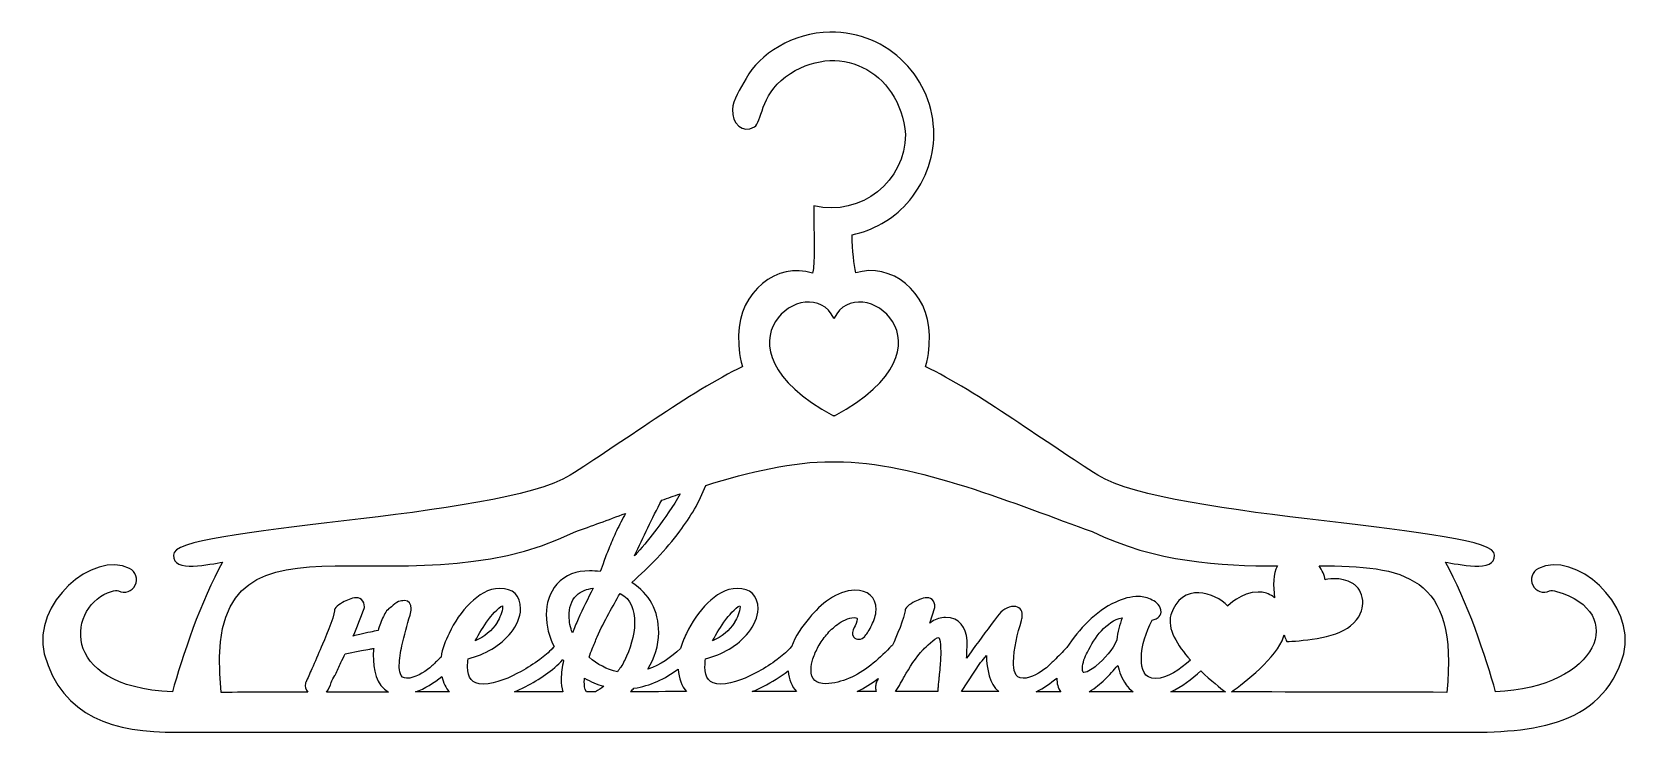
# Model space of a CAD drawing. Header units: millimetres. Extents: x -1234 to 1259, y 230 to 2117.
# Drawn here: x -719.1 to -263.1, y 576.6 to 775.9 of the extents above; entities that cross this region are included whole.
import ezdxf

# ---------------------------------------------------------------- set-up
doc = ezdxf.new("R2010")
doc.units = ezdxf.units.MM
doc.header["$MEASUREMENT"] = 0
doc.layers.add('layer 1', color=7, linetype='Continuous')

msp = doc.modelspace()

# ---------------------------------------------------------------- linework, layer by layer
at = {"layer": 'layer 1', "color": 242}
for points, knots in [([(-465.0988, 680.8335), (-465.0627, 680.8169), (-465.0291, 680.8023), (-464.9937, 680.7864), (-464.9937, 680.7864), (-450.8053, 673.9441), (-429.3977, 658.2599), (-416.0409, 649.8971), (-416.0409, 649.8971), (-396.0374, 637.3752), (-302.0984, 635.3397), (-303.3156, 627.2252), (-303.3156, 627.2252), (-302.8795, 621.9928), (-314.1084, 624.7815), (-317.2169, 625.1554), (-317.2169, 625.1554), (-311.3063, 614.6732), (-305.5142, 597.712), (-303.0334, 588.33), (-303.0334, 588.33), (-273.6068, 589.5112), (-265.1446, 610.98), (-285.6621, 616.8821), (-285.6621, 616.8821), (-286.5451, 617.1357), (-287.2544, 617.1937), (-287.6577, 616.9939), (-287.6577, 616.9939), (-289.4243, 616.1236), (-291.5624, 616.8467), (-292.4362, 618.6155), (-292.4362, 618.6155), (-293.3068, 620.3814), (-292.5816, 622.5213), (-290.815, 623.3926), (-290.815, 623.3926), (-280.3625, 628.5656), (-263.0971, 613.4365), (-266.531, 599.1221), (-266.531, 599.1221), (-272.7514, 577.5037), (-294.3663, 576.6316), (-315.0409, 576.834), (-315.0409, 576.834), (-315.0409, 576.834), (-677.9495, 576.8248), (-677.9495, 576.8248), (-677.9495, 576.8248), (-695.7297, 576.8241), (-710.3688, 580.7947), (-715.6416, 599.1221), (-715.6416, 599.1221), (-719.0755, 613.4365), (-701.81, 628.5656), (-691.3576, 623.3926), (-691.3576, 623.3926), (-689.5906, 622.5213), (-688.864, 620.3814), (-689.7377, 618.6155), (-689.7377, 618.6155), (-690.6083, 616.8467), (-692.7482, 616.1236), (-694.5149, 616.9939), (-694.5149, 616.9939), (-694.9182, 617.1937), (-695.6274, 617.1357), (-696.5118, 616.8821), (-696.5118, 616.8821), (-708.5339, 613.4241), (-712.6138, 589.6736), (-679.141, 588.33), (-679.141, 588.33), (-676.6572, 597.712), (-670.8652, 614.6732), (-664.9557, 625.1554), (-664.9557, 625.1554), (-668.0641, 624.7815), (-679.292, 621.9928), (-678.8587, 627.2252), (-678.8587, 627.2252), (-680.0759, 635.3397), (-586.1348, 637.3752), (-566.1317, 649.8971), (-566.1317, 649.8971), (-552.7738, 658.2599), (-531.3673, 673.9441), (-517.1788, 680.7864), (-517.1788, 680.7864), (-517.1452, 680.8023), (-517.1081, 680.8169), (-517.0738, 680.8335), (-517.0738, 680.8335), (-518.2005, 684.2766), (-518.198, 687.4632), (-518.1962, 689.6965), (-518.1962, 689.6965), (-518.1761, 702.1745), (-507.1665, 710.6191), (-497.2241, 707.4179), (-497.2241, 707.4179), (-496.5417, 709.157), (-496.7823, 713.8559), (-496.8141, 726.5417), (-496.8141, 726.5417), (-483.2822, 723.286), (-470.674, 733.7402), (-470.7791, 746.7971), (-470.7791, 746.7971), (-472.2889, 765.2511), (-490.4246, 773.8276), (-504.8518, 763.1912), (-504.8518, 763.1912), (-512.032, 757.8983), (-511.599, 750.1998), (-513.7283, 748.9546), (-513.7283, 748.9546), (-517.1258, 746.9669), (-520.1285, 749.9511), (-519.9512, 753.9596), (-519.9512, 753.9596), (-519.8309, 756.6782), (-517.8113, 759.5878), (-516.0815, 762.778), (-516.0815, 762.778), (-512.4134, 769.5471), (-502.7212, 775.8918), (-492.2443, 775.9179), (-492.2443, 775.9179), (-483.7488, 775.9388), (-476.7116, 772.9581), (-471.0086, 767.2046), (-471.0086, 767.2046), (-465.8247, 761.9753), (-462.7169, 754.5769), (-462.6993, 746.8575), (-462.6993, 746.8575), (-462.6395, 740.012), (-465.4801, 732.5951), (-470.4515, 727.0953), (-470.4515, 727.0953), (-474.5069, 722.6079), (-480.0613, 719.4761), (-485.9534, 718.2998), (-485.9534, 718.2998), (-485.9425, 713.5772), (-485.3376, 709.9618), (-484.9081, 707.4307), (-484.9081, 707.4307), (-474.9757, 710.5964), (-463.9965, 702.1569), (-463.9763, 689.6965), (-463.9763, 689.6965), (-463.9745, 687.4632), (-463.9721, 684.2766), (-465.0988, 680.8335)], [0, 0, 0, 0, 0.025, 0.025, 0.025, 0.025, 0.05, 0.05, 0.05, 0.05, 0.075, 0.075, 0.075, 0.075, 0.1, 0.1, 0.1, 0.1, 0.125, 0.125, 0.125, 0.125, 0.15, 0.15, 0.15, 0.15, 0.175, 0.175, 0.175, 0.175, 0.2, 0.2, 0.2, 0.2, 0.225, 0.225, 0.225, 0.225, 0.25, 0.25, 0.25, 0.25, 0.275, 0.275, 0.275, 0.275, 0.3, 0.3, 0.3, 0.3, 0.325, 0.325, 0.325, 0.325, 0.35, 0.35, 0.35, 0.35, 0.375, 0.375, 0.375, 0.375, 0.4, 0.4, 0.4, 0.4, 0.425, 0.425, 0.425, 0.425, 0.45, 0.45, 0.45, 0.45, 0.475, 0.475, 0.475, 0.475, 0.5, 0.5, 0.5, 0.5, 0.525, 0.525, 0.525, 0.525, 0.55, 0.55, 0.55, 0.55, 0.575, 0.575, 0.575, 0.575, 0.6, 0.6, 0.6, 0.6, 0.625, 0.625, 0.625, 0.625, 0.65, 0.65, 0.65, 0.65, 0.675, 0.675, 0.675, 0.675, 0.7, 0.7, 0.7, 0.7, 0.725, 0.725, 0.725, 0.725, 0.75, 0.75, 0.75, 0.75, 0.775, 0.775, 0.775, 0.775, 0.8, 0.8, 0.8, 0.8, 0.825, 0.825, 0.825, 0.825, 0.85, 0.85, 0.85, 0.85, 0.875, 0.875, 0.875, 0.875, 0.9, 0.9, 0.9, 0.9, 0.925, 0.925, 0.925, 0.925, 0.95, 0.95, 0.95, 0.95, 1, 1, 1, 1]), ([(-491.0228, 666.9432), (-491.0228, 666.9432), (-491.0857, 666.9096), (-491.0857, 666.9096), (-491.0857, 666.9096), (-491.0857, 666.9096), (-491.1498, 666.9432), (-491.1498, 666.9432), (-491.1498, 666.9432), (-491.1498, 666.9432), (-491.1498, 666.8735), (-491.1498, 666.8735), (-491.1498, 666.8735), (-491.1498, 666.8735), (-491.2011, 666.8449), (-491.2011, 666.8449), (-491.2011, 666.8449), (-528.6653, 686.8229), (-497.9097, 708.9621), (-491.1498, 694.5575), (-491.1498, 694.5575), (-491.1498, 694.5214), (-491.0656, 694.4602), (-491.0228, 694.5575), (-491.0228, 694.5575), (-484.2628, 708.9621), (-453.5072, 686.8229), (-490.9708, 666.8449), (-490.9708, 666.8449), (-490.9708, 666.8449), (-491.0228, 666.8735), (-491.0228, 666.8735), (-491.0228, 666.8735), (-491.0228, 666.8735), (-491.0228, 666.9432), (-491.0228, 666.9432)], [0, 0, 0, 0, 0.1, 0.1, 0.1, 0.1, 0.2, 0.2, 0.2, 0.2, 0.3, 0.3, 0.3, 0.3, 0.4, 0.4, 0.4, 0.4, 0.5, 0.5, 0.5, 0.5, 0.6, 0.6, 0.6, 0.6, 0.7, 0.7, 0.7, 0.7, 0.8, 0.8, 0.8, 0.8, 1, 1, 1, 1]), ([(-527.5506, 646.9935), (-529.2646, 642.3441), (-531.9949, 637.9391), (-534.9247, 633.9919), (-534.9247, 633.9919), (-538.8524, 628.6972), (-543.6504, 623.8352), (-548.568, 619.4044), (-548.568, 619.4044), (-543.5807, 616.1647), (-540.9184, 611.4388), (-540.9184, 605.2088), (-540.9184, 605.2088), (-540.9184, 601.4526), (-542.1265, 597.9526), (-543.9791, 594.7751), (-543.9791, 594.7751), (-540.4797, 595.9404), (-537.425, 598.023), (-534.7464, 600.668), (-534.7464, 600.668), (-534.3045, 602.1432), (-533.7014, 603.5791), (-533.0367, 604.9343), (-533.0367, 604.9343), (-531.5371, 608.174), (-529.5501, 611.1463), (-526.9549, 613.6123), (-526.9549, 613.6123), (-524.71, 615.7472), (-521.8222, 617.7459), (-518.6002, 617.7459), (-518.6002, 617.7459), (-514.8508, 617.7459), (-512.6854, 615.7009), (-512.6854, 611.9235), (-512.6854, 611.9235), (-512.6854, 609.4475), (-513.8776, 607.1598), (-515.3481, 605.2375), (-515.3481, 605.2375), (-515.3481, 605.2375), (-515.3683, 605.2113), (-515.3683, 605.2113), (-515.3683, 605.2113), (-518.5061, 601.3224), (-522.8524, 599.0145), (-527.5874, 597.7071), (-527.5874, 597.7071), (-527.7119, 596.967), (-527.7671, 596.2135), (-527.7671, 595.4621), (-527.7671, 595.4621), (-527.7671, 592.2578), (-526.6195, 590.523), (-523.2882, 590.523), (-523.2882, 590.523), (-519.7128, 590.523), (-515.5883, 592.4276), (-512.5241, 594.1281), (-512.5241, 594.1281), (-510.7044, 595.1395), (-508.9183, 596.2453), (-507.2422, 597.4845), (-507.2422, 597.4845), (-505.9315, 598.4549), (-504.6672, 599.5353), (-503.5772, 600.7525), (-503.5772, 600.7525), (-503.5772, 600.7525), (-503.5521, 600.7823), (-503.5521, 600.7823), (-503.5521, 600.7823), (-503.4287, 600.9107), (-503.3034, 601.0377), (-503.174, 601.1601), (-503.174, 601.1601), (-502.0501, 604.1603), (-500.1377, 606.9415), (-498.0845, 609.3693), (-498.0845, 609.3693), (-494.8943, 613.146), (-490.38, 617.193), (-485.1249, 617.193), (-485.1249, 617.193), (-481.5064, 617.193), (-479.1185, 615.4143), (-479.1185, 611.6472), (-479.1185, 611.6472), (-479.1185, 610.1869), (-479.7277, 608.6066), (-480.34, 607.3314), (-480.34, 607.3314), (-480.6344, 606.6843), (-480.9676, 606.0373), (-481.3627, 605.4451), (-481.3627, 605.4451), (-481.644, 605.0217), (-481.939, 604.6014), (-482.2567, 604.2041), (-482.2567, 604.2041), (-482.2567, 604.2041), (-482.3027, 604.1454), (-482.3027, 604.1454), (-482.3027, 604.1454), (-482.3027, 604.1454), (-482.354, 604.0948), (-482.354, 604.0948), (-482.354, 604.0948), (-482.8061, 603.642), (-483.3512, 603.2497), (-484.0209, 603.2497), (-484.0209, 603.2497), (-484.5727, 603.2497), (-485.0963, 603.4379), (-485.4585, 603.8723), (-485.4585, 603.8723), (-486.1448, 604.6948), (-485.813, 605.7416), (-485.3609, 606.5725), (-485.3609, 606.5725), (-485.0199, 607.2019), (-484.5098, 608.2462), (-484.5098, 608.9795), (-484.5098, 608.9795), (-484.5098, 609.0326), (-484.5183, 609.2264), (-484.5554, 609.2721), (-484.5554, 609.2721), (-484.6484, 609.3846), (-485.1812, 609.4114), (-485.3082, 609.4114), (-485.3082, 609.4114), (-487.0901, 609.4114), (-488.7357, 608.5302), (-490.1196, 607.4739), (-490.1196, 607.4739), (-491.2531, 606.6069), (-492.3005, 605.639), (-493.2224, 604.5452), (-493.2224, 604.5452), (-494.1043, 603.4977), (-494.8992, 602.3742), (-495.5579, 601.1728), (-495.5579, 601.1728), (-496.1646, 600.0705), (-496.6804, 598.918), (-497.0695, 597.7205), (-497.0695, 597.7205), (-497.3929, 596.7257), (-497.603, 595.6825), (-497.603, 594.6329), (-497.603, 594.6329), (-497.603, 591.7279), (-496.257, 590.6153), (-493.4004, 590.6153), (-493.4004, 590.6153), (-491.2103, 590.6153), (-488.8259, 591.3582), (-486.8134, 592.1739), (-486.8134, 592.1739), (-482.5061, 593.9222), (-478.4945, 597.4686), (-475.3142, 600.7854), (-475.3142, 600.7854), (-475.3142, 600.7854), (-475.2958, 600.8056), (-475.2958, 600.8056), (-475.2958, 600.8056), (-475.0319, 601.0677), (-474.7454, 601.3281), (-474.4348, 601.5474), (-474.4348, 601.5474), (-473.5086, 603.694), (-470.8983, 609.7574), (-470.8983, 611.3698), (-470.8983, 611.3698), (-470.8983, 611.3698), (-470.8983, 611.6815), (-470.8983, 611.6815), (-470.8983, 611.6815), (-470.8983, 611.6815), (-470.76, 611.9588), (-470.76, 611.9588), (-470.76, 611.9588), (-470.2498, 612.9762), (-468.1913, 613.93), (-467.2043, 614.3987), (-467.2043, 614.3987), (-466.0094, 614.9665), (-464.3704, 615.5134), (-463.2203, 614.5448), (-463.2203, 614.5448), (-462.602, 614.0241), (-462.3816, 613.2585), (-462.3816, 612.4746), (-462.3816, 612.4746), (-462.3816, 612.4746), (-462.3816, 612.2663), (-462.3816, 612.2663), (-462.3816, 612.2663), (-462.3816, 612.2663), (-463.8302, 607.8245), (-463.8302, 607.8245), (-463.8302, 607.8245), (-463.6739, 607.9614), (-463.5168, 608.0965), (-463.3572, 608.2302), (-463.3572, 608.2302), (-463.3572, 608.2302), (-463.2822, 608.2964), (-463.2822, 608.2964), (-463.2822, 608.2964), (-463.2822, 608.2964), (-463.1991, 608.3488), (-463.1991, 608.3488), (-463.1991, 608.3488), (-462.0321, 609.0771), (-460.7501, 609.4684), (-459.3732, 609.4684), (-459.3732, 609.4684), (-455.3797, 609.4684), (-453.5734, 606.6497), (-453.1913, 602.9533), (-453.1913, 602.9533), (-453.1913, 602.9533), (-453.1836, 602.8868), (-453.1836, 602.8868), (-453.1836, 602.8868), (-453.1836, 602.8868), (-453.1836, 602.8178), (-453.1836, 602.8178), (-453.1836, 602.8178), (-453.1836, 602.007), (-453.2451, 601.1441), (-453.2759, 600.3294), (-453.2759, 600.3294), (-453.3095, 599.5151), (-453.3406, 598.7018), (-453.3728, 597.8878), (-453.3728, 597.8878), (-452.8132, 598.6809), (-452.2475, 599.4681), (-451.6847, 600.2527), (-451.6847, 600.2527), (-449.3626, 603.4814), (-446.9918, 606.6765), (-444.6106, 609.86), (-444.6106, 609.86), (-443.4478, 611.4133), (-441.8867, 612.5949), (-439.877, 612.5949), (-439.877, 612.5949), (-438.4294, 612.5949), (-437.5507, 611.5923), (-437.5507, 610.1752), (-437.5507, 610.1752), (-437.5507, 609.9187), (-437.5716, 609.6601), (-437.6137, 609.4072), (-437.6137, 609.4072), (-437.6558, 609.1567), (-437.712, 608.9073), (-437.7732, 608.6611), (-437.7732, 608.6611), (-437.7732, 608.6611), (-437.781, 608.6318), (-437.781, 608.6318), (-437.781, 608.6318), (-437.781, 608.6318), (-437.7884, 608.6042), (-437.7884, 608.6042), (-437.7884, 608.6042), (-438.8596, 605.0065), (-440.0334, 600.5244), (-440.0334, 596.7484), (-440.0334, 596.7484), (-440.0334, 594.7673), (-439.8059, 592.1789), (-437.302, 592.1789), (-437.302, 592.1789), (-434.941, 592.1789), (-432.4785, 593.7627), (-430.6974, 595.1834), (-430.6974, 595.1834), (-429.9524, 595.836), (-429.2289, 596.5428), (-428.5165, 597.2334), (-428.5165, 597.2334), (-427.29, 598.4245), (-426.0943, 599.6506), (-424.9081, 600.8831), (-424.9081, 600.8831), (-421.4021, 606.2138), (-416.8676, 611.1219), (-411.0041, 613.8518), (-411.0041, 613.8518), (-408.9608, 614.8034), (-406.7396, 615.4448), (-404.4709, 615.4448), (-404.4709, 615.4448), (-403.8158, 615.4448), (-403.1595, 615.3397), (-402.527, 615.1731), (-402.527, 615.1731), (-401.8549, 614.9958), (-401.2061, 614.744), (-400.5913, 614.4189), (-400.5913, 614.4189), (-399.9814, 614.0962), (-399.4168, 613.6894), (-398.9495, 613.1811), (-398.9495, 613.1811), (-398.3923, 612.5737), (-398.0976, 611.8269), (-398.0976, 611.0037), (-398.0976, 611.0037), (-398.0976, 610.345), (-398.4461, 609.8013), (-398.9697, 609.4267), (-398.9697, 609.4267), (-399.3015, 609.1896), (-399.6687, 609.0099), (-400.0543, 608.8812), (-400.0543, 608.8812), (-400.2393, 608.8193), (-400.4197, 608.7478), (-400.5945, 608.6636), (-400.5945, 608.6636), (-402.4135, 605.3139), (-403.7065, 601.6072), (-403.7065, 597.7601), (-403.7065, 597.7601), (-403.7065, 594.7624), (-403.0446, 592.0873), (-399.5972, 592.0873), (-399.5972, 592.0873), (-396.4046, 592.0873), (-392.7181, 594.7051), (-389.7681, 597.3575), (-389.7681, 597.3575), (-393.4917, 601.5492), (-396.4502, 606.3539), (-395.304, 610.1702), (-395.304, 610.1702), (-392.4131, 619.7942), (-382.5026, 616.5435), (-379.1561, 612.7123), (-379.1561, 612.7123), (-379.1561, 612.7123), (-375.3476, 616.6939), (-370.4512, 616.6939), (-370.4512, 616.6939), (-370.0883, 616.6939), (-369.7143, 616.6748), (-369.3397, 616.6383), (-369.3397, 616.6383), (-368.2972, 616.5336), (-367.0024, 616.0108), (-365.8237, 615.0496), (-365.8237, 615.0496), (-366.2992, 618.4842), (-366.262, 621.8753), (-365.0295, 624.1259), (-365.0295, 624.1259), (-381.1877, 624.1553), (-399.6545, 625.0906), (-417.6423, 633.8804), (-417.6423, 633.8804), (-438.826, 641.3988), (-468.0661, 653.8468), (-490.5144, 653.7693), (-490.5144, 653.7693), (-490.5144, 653.7693), (-490.5144, 653.7686), (-490.5144, 653.7686), (-490.5144, 653.7686), (-490.5144, 653.7686), (-490.5632, 653.7693), (-490.5632, 653.7693), (-490.5632, 653.7693), (-490.5632, 653.7693), (-490.5749, 653.7693), (-490.5749, 653.7693), (-490.5749, 653.7693), (-490.6733, 653.7686), (-490.7734, 653.7693), (-490.8724, 653.7693), (-490.8724, 653.7693), (-490.8724, 653.7693), (-490.8724, 653.7661), (-490.8724, 653.7661), (-490.8724, 653.7661), (-490.8724, 653.7661), (-491.0783, 653.7711), (-491.0783, 653.7711), (-491.0783, 653.7711), (-491.0783, 653.7711), (-491.0808, 653.7711), (-491.0808, 653.7711), (-491.0808, 653.7711), (-491.0808, 653.7711), (-491.0907, 653.7711), (-491.0907, 653.7711), (-491.0907, 653.7711), (-491.0907, 653.7711), (-491.0935, 653.7711), (-491.0935, 653.7711), (-491.0935, 653.7711), (-491.0935, 653.7711), (-491.3001, 653.7661), (-491.3001, 653.7661), (-491.3001, 653.7661), (-491.3001, 653.7661), (-491.3001, 653.7693), (-491.3001, 653.7693), (-491.3001, 653.7693), (-491.3985, 653.7693), (-491.4982, 653.7686), (-491.5976, 653.7693), (-491.5976, 653.7693), (-491.5976, 653.7693), (-491.6082, 653.7693), (-491.6082, 653.7693), (-491.6082, 653.7693), (-491.6082, 653.7693), (-491.6571, 653.7686), (-491.6571, 653.7686), (-491.6571, 653.7686), (-491.6571, 653.7686), (-491.6571, 653.7693), (-491.6571, 653.7693), (-491.6571, 653.7693), (-502.5842, 653.8082), (-515.1186, 650.8784), (-527.5506, 646.9935)], [0, 0, 0, 0, 0.00909091, 0.00909091, 0.00909091, 0.00909091, 0.01818182, 0.01818182, 0.01818182, 0.01818182, 0.02727273, 0.02727273, 0.02727273, 0.02727273, 0.03636364, 0.03636364, 0.03636364, 0.03636364, 0.04545455, 0.04545455, 0.04545455, 0.04545455, 0.05454545, 0.05454545, 0.05454545, 0.05454545, 0.06363636, 0.06363636, 0.06363636, 0.06363636, 0.07272727, 0.07272727, 0.07272727, 0.07272727, 0.08181818, 0.08181818, 0.08181818, 0.08181818, 0.09090909, 0.09090909, 0.09090909, 0.09090909, 0.1, 0.1, 0.1, 0.1, 0.10909091, 0.10909091, 0.10909091, 0.10909091, 0.11818182, 0.11818182, 0.11818182, 0.11818182, 0.12727273, 0.12727273, 0.12727273, 0.12727273, 0.13636364, 0.13636364, 0.13636364, 0.13636364, 0.14545455, 0.14545455, 0.14545455, 0.14545455, 0.15454545, 0.15454545, 0.15454545, 0.15454545, 0.16363636, 0.16363636, 0.16363636, 0.16363636, 0.17272727, 0.17272727, 0.17272727, 0.17272727, 0.18181818, 0.18181818, 0.18181818, 0.18181818, 0.19090909, 0.19090909, 0.19090909, 0.19090909, 0.2, 0.2, 0.2, 0.2, 0.20909091, 0.20909091, 0.20909091, 0.20909091, 0.21818182, 0.21818182, 0.21818182, 0.21818182, 0.22727273, 0.22727273, 0.22727273, 0.22727273, 0.23636364, 0.23636364, 0.23636364, 0.23636364, 0.24545455, 0.24545455, 0.24545455, 0.24545455, 0.25454545, 0.25454545, 0.25454545, 0.25454545, 0.26363636, 0.26363636, 0.26363636, 0.26363636, 0.27272727, 0.27272727, 0.27272727, 0.27272727, 0.28181818, 0.28181818, 0.28181818, 0.28181818, 0.29090909, 0.29090909, 0.29090909, 0.29090909, 0.3, 0.3, 0.3, 0.3, 0.30909091, 0.30909091, 0.30909091, 0.30909091, 0.31818182, 0.31818182, 0.31818182, 0.31818182, 0.32727273, 0.32727273, 0.32727273, 0.32727273, 0.33636364, 0.33636364, 0.33636364, 0.33636364, 0.34545455, 0.34545455, 0.34545455, 0.34545455, 0.35454545, 0.35454545, 0.35454545, 0.35454545, 0.36363636, 0.36363636, 0.36363636, 0.36363636, 0.37272727, 0.37272727, 0.37272727, 0.37272727, 0.38181818, 0.38181818, 0.38181818, 0.38181818, 0.39090909, 0.39090909, 0.39090909, 0.39090909, 0.4, 0.4, 0.4, 0.4, 0.40909091, 0.40909091, 0.40909091, 0.40909091, 0.41818182, 0.41818182, 0.41818182, 0.41818182, 0.42727273, 0.42727273, 0.42727273, 0.42727273, 0.43636364, 0.43636364, 0.43636364, 0.43636364, 0.44545455, 0.44545455, 0.44545455, 0.44545455, 0.45454545, 0.45454545, 0.45454545, 0.45454545, 0.46363636, 0.46363636, 0.46363636, 0.46363636, 0.47272727, 0.47272727, 0.47272727, 0.47272727, 0.48181818, 0.48181818, 0.48181818, 0.48181818, 0.49090909, 0.49090909, 0.49090909, 0.49090909, 0.5, 0.5, 0.5, 0.5, 0.50909091, 0.50909091, 0.50909091, 0.50909091, 0.51818182, 0.51818182, 0.51818182, 0.51818182, 0.52727273, 0.52727273, 0.52727273, 0.52727273, 0.53636364, 0.53636364, 0.53636364, 0.53636364, 0.54545455, 0.54545455, 0.54545455, 0.54545455, 0.55454545, 0.55454545, 0.55454545, 0.55454545, 0.56363636, 0.56363636, 0.56363636, 0.56363636, 0.57272727, 0.57272727, 0.57272727, 0.57272727, 0.58181818, 0.58181818, 0.58181818, 0.58181818, 0.59090909, 0.59090909, 0.59090909, 0.59090909, 0.6, 0.6, 0.6, 0.6, 0.60909091, 0.60909091, 0.60909091, 0.60909091, 0.61818182, 0.61818182, 0.61818182, 0.61818182, 0.62727273, 0.62727273, 0.62727273, 0.62727273, 0.63636364, 0.63636364, 0.63636364, 0.63636364, 0.64545455, 0.64545455, 0.64545455, 0.64545455, 0.65454545, 0.65454545, 0.65454545, 0.65454545, 0.66363636, 0.66363636, 0.66363636, 0.66363636, 0.67272727, 0.67272727, 0.67272727, 0.67272727, 0.68181818, 0.68181818, 0.68181818, 0.68181818, 0.69090909, 0.69090909, 0.69090909, 0.69090909, 0.7, 0.7, 0.7, 0.7, 0.70909091, 0.70909091, 0.70909091, 0.70909091, 0.71818182, 0.71818182, 0.71818182, 0.71818182, 0.72727273, 0.72727273, 0.72727273, 0.72727273, 0.73636364, 0.73636364, 0.73636364, 0.73636364, 0.74545455, 0.74545455, 0.74545455, 0.74545455, 0.75454545, 0.75454545, 0.75454545, 0.75454545, 0.76363636, 0.76363636, 0.76363636, 0.76363636, 0.77272727, 0.77272727, 0.77272727, 0.77272727, 0.78181818, 0.78181818, 0.78181818, 0.78181818, 0.79090909, 0.79090909, 0.79090909, 0.79090909, 0.8, 0.8, 0.8, 0.8, 0.80909091, 0.80909091, 0.80909091, 0.80909091, 0.81818182, 0.81818182, 0.81818182, 0.81818182, 0.82727273, 0.82727273, 0.82727273, 0.82727273, 0.83636364, 0.83636364, 0.83636364, 0.83636364, 0.84545455, 0.84545455, 0.84545455, 0.84545455, 0.85454545, 0.85454545, 0.85454545, 0.85454545, 0.86363636, 0.86363636, 0.86363636, 0.86363636, 0.87272727, 0.87272727, 0.87272727, 0.87272727, 0.88181818, 0.88181818, 0.88181818, 0.88181818, 0.89090909, 0.89090909, 0.89090909, 0.89090909, 0.9, 0.9, 0.9, 0.9, 0.90909091, 0.90909091, 0.90909091, 0.90909091, 0.91818182, 0.91818182, 0.91818182, 0.91818182, 0.92727273, 0.92727273, 0.92727273, 0.92727273, 0.93636364, 0.93636364, 0.93636364, 0.93636364, 0.94545455, 0.94545455, 0.94545455, 0.94545455, 0.95454545, 0.95454545, 0.95454545, 0.95454545, 0.96363636, 0.96363636, 0.96363636, 0.96363636, 0.97272727, 0.97272727, 0.97272727, 0.97272727, 0.98181818, 0.98181818, 0.98181818, 0.98181818, 1, 1, 1, 1]), ([(-640.6523, 588.225), (-641.2321, 588.9452), (-641.6191, 589.8215), (-641.3513, 590.7649), (-641.3513, 590.7649), (-641.3513, 590.7649), (-641.3219, 590.864), (-641.3219, 590.864), (-641.3219, 590.864), (-641.3219, 590.864), (-641.2773, 590.9588), (-641.2773, 590.9588), (-641.2773, 590.9588), (-640.6791, 592.2426), (-640.1096, 593.5409), (-639.5422, 594.8381), (-639.5422, 594.8381), (-638.6426, 596.8998), (-637.7688, 598.9731), (-636.8791, 601.0401), (-636.8791, 601.0401), (-636.1465, 602.7407), (-633.1243, 609.634), (-633.1243, 611.3698), (-633.1243, 611.3698), (-633.1243, 611.3698), (-633.1243, 611.6815), (-633.1243, 611.6815), (-633.1243, 611.6815), (-633.1243, 611.6815), (-632.9849, 611.9588), (-632.9849, 611.9588), (-632.9849, 611.9588), (-632.4766, 612.9762), (-630.4156, 613.93), (-629.43, 614.3987), (-629.43, 614.3987), (-628.2354, 614.9665), (-626.5972, 615.5134), (-625.446, 614.5448), (-625.446, 614.5448), (-624.8262, 614.0241), (-624.6059, 613.2585), (-624.6059, 612.4746), (-624.6059, 612.4746), (-624.6059, 612.4746), (-624.6059, 612.2564), (-624.6059, 612.2564), (-624.6059, 612.2564), (-624.6059, 612.2564), (-624.6773, 612.0487), (-624.6773, 612.0487), (-624.6773, 612.0487), (-625.578, 609.4114), (-626.6584, 606.7767), (-627.7783, 604.1925), (-627.7783, 604.1925), (-627.1373, 604.3502), (-626.4981, 604.5024), (-625.873, 604.6467), (-625.873, 604.6467), (-624.8906, 604.8922), (-623.9012, 605.114), (-622.9064, 605.3064), (-622.9064, 605.3064), (-622.1763, 605.4476), (-621.4479, 605.6004), (-620.7202, 605.7667), (-620.7202, 605.7667), (-620.7184, 605.7692), (-620.7177, 605.7702), (-620.7159, 605.7727), (-620.7159, 605.7727), (-620.3003, 607.1322), (-619.8036, 608.4712), (-619.2079, 609.7602), (-619.2079, 609.7602), (-618.708, 610.8463), (-617.9779, 611.9412), (-616.8738, 612.4672), (-616.8738, 612.4672), (-616.328, 613.087), (-615.6229, 613.7736), (-614.8592, 614.0071), (-614.8592, 614.0071), (-614.3306, 614.1709), (-613.7837, 614.2508), (-613.2312, 614.2508), (-613.2312, 614.2508), (-611.9371, 614.2508), (-611.271, 613.2164), (-611.271, 612.0144), (-611.271, 612.0144), (-611.271, 611.401), (-611.4263, 610.7472), (-611.6035, 610.16), (-611.6035, 610.16), (-612.4731, 607.2942), (-613.2984, 604.3729), (-613.9206, 601.4417), (-613.9206, 601.4417), (-614.2981, 599.6679), (-614.6745, 597.6448), (-614.6745, 595.8286), (-614.6745, 595.8286), (-614.6745, 594.2986), (-614.5468, 592.1789), (-612.5866, 592.1789), (-612.5866, 592.1789), (-610.2257, 592.1789), (-607.7624, 593.7627), (-605.9838, 595.1834), (-605.9838, 595.1834), (-605.237, 595.836), (-604.5125, 596.5428), (-603.8, 597.2334), (-603.8, 597.2334), (-603.4675, 597.556), (-603.1388, 597.8818), (-602.8095, 598.2094), (-602.8095, 598.2094), (-602.46, 600.5403), (-601.5526, 602.8641), (-600.5377, 604.9343), (-600.5377, 604.9343), (-599.0392, 608.174), (-597.0521, 611.1463), (-594.4577, 613.6123), (-594.4577, 613.6123), (-592.211, 615.7472), (-589.325, 617.7459), (-586.1012, 617.7459), (-586.1012, 617.7459), (-582.3518, 617.7459), (-580.1882, 615.7009), (-580.1882, 611.9235), (-580.1882, 611.9235), (-580.1882, 609.4475), (-581.3789, 607.1598), (-582.8491, 605.2375), (-582.8491, 605.2375), (-582.8491, 605.2375), (-582.8693, 605.2113), (-582.8693, 605.2113), (-582.8693, 605.2113), (-586.0082, 601.3224), (-590.3534, 599.0145), (-595.0895, 597.7071), (-595.0895, 597.7071), (-595.2147, 596.967), (-595.2685, 596.2135), (-595.2685, 595.4621), (-595.2685, 595.4621), (-595.2685, 592.2578), (-594.1205, 590.523), (-590.791, 590.523), (-590.791, 590.523), (-587.2138, 590.523), (-583.09, 592.4276), (-580.0269, 594.1281), (-580.0269, 594.1281), (-578.2082, 595.1395), (-576.4193, 596.2453), (-574.7449, 597.4845), (-574.7449, 597.4845), (-573.4343, 598.4549), (-572.1699, 599.5353), (-571.08, 600.7525), (-571.08, 600.7525), (-571.08, 600.7525), (-571.0524, 600.7823), (-571.0524, 600.7823), (-571.0524, 600.7823), (-570.9314, 600.9107), (-570.7988, 601.0469), (-570.6566, 601.1795), (-570.6566, 601.1795), (-572.1445, 603.999), (-572.8874, 607.0363), (-572.8874, 610.2675), (-572.8874, 610.2675), (-572.8874, 613.4796), (-571.9824, 616.4317), (-569.9172, 618.9236), (-569.9172, 618.9236), (-569.9172, 618.9236), (-569.8963, 618.9491), (-569.8963, 618.9491), (-569.8963, 618.9491), (-569.8963, 618.9491), (-569.8744, 618.9731), (-569.8744, 618.9731), (-569.8744, 618.9731), (-567.4338, 621.6366), (-564.1966, 622.7113), (-560.6269, 622.7113), (-560.6269, 622.7113), (-559.6119, 622.7113), (-558.5945, 622.6441), (-557.5895, 622.5029), (-557.5895, 622.5029), (-557.2057, 623.469), (-556.836, 624.4436), (-556.4872, 625.4249), (-556.4872, 625.4249), (-555.9934, 626.806), (-555.4606, 628.1747), (-554.9002, 629.5306), (-554.9002, 629.5306), (-554.2677, 631.0631), (-553.5963, 632.5804), (-552.9022, 634.0853), (-552.9022, 634.0853), (-552.1158, 635.7875), (-551.2413, 637.4551), (-550.3389, 639.0768), (-550.3389, 639.0768), (-555.3304, 637.2369), (-560.1058, 635.4504), (-564.5302, 633.8804), (-564.5302, 633.8804), (-616.1228, 608.6686), (-671.6827, 648.0671), (-665.2748, 588.1687), (-665.2748, 588.1687), (-657.0637, 588.1889), (-648.858, 588.2066), (-640.6523, 588.225)], [0, 0, 0, 0, 0.01724138, 0.01724138, 0.01724138, 0.01724138, 0.03448276, 0.03448276, 0.03448276, 0.03448276, 0.05172414, 0.05172414, 0.05172414, 0.05172414, 0.06896552, 0.06896552, 0.06896552, 0.06896552, 0.0862069, 0.0862069, 0.0862069, 0.0862069, 0.10344828, 0.10344828, 0.10344828, 0.10344828, 0.12068966, 0.12068966, 0.12068966, 0.12068966, 0.13793103, 0.13793103, 0.13793103, 0.13793103, 0.15517241, 0.15517241, 0.15517241, 0.15517241, 0.17241379, 0.17241379, 0.17241379, 0.17241379, 0.18965517, 0.18965517, 0.18965517, 0.18965517, 0.20689655, 0.20689655, 0.20689655, 0.20689655, 0.22413793, 0.22413793, 0.22413793, 0.22413793, 0.24137931, 0.24137931, 0.24137931, 0.24137931, 0.25862069, 0.25862069, 0.25862069, 0.25862069, 0.27586207, 0.27586207, 0.27586207, 0.27586207, 0.29310345, 0.29310345, 0.29310345, 0.29310345, 0.31034483, 0.31034483, 0.31034483, 0.31034483, 0.32758621, 0.32758621, 0.32758621, 0.32758621, 0.34482759, 0.34482759, 0.34482759, 0.34482759, 0.36206897, 0.36206897, 0.36206897, 0.36206897, 0.37931034, 0.37931034, 0.37931034, 0.37931034, 0.39655172, 0.39655172, 0.39655172, 0.39655172, 0.4137931, 0.4137931, 0.4137931, 0.4137931, 0.43103448, 0.43103448, 0.43103448, 0.43103448, 0.44827586, 0.44827586, 0.44827586, 0.44827586, 0.46551724, 0.46551724, 0.46551724, 0.46551724, 0.48275862, 0.48275862, 0.48275862, 0.48275862, 0.5, 0.5, 0.5, 0.5, 0.51724138, 0.51724138, 0.51724138, 0.51724138, 0.53448276, 0.53448276, 0.53448276, 0.53448276, 0.55172414, 0.55172414, 0.55172414, 0.55172414, 0.56896552, 0.56896552, 0.56896552, 0.56896552, 0.5862069, 0.5862069, 0.5862069, 0.5862069, 0.60344828, 0.60344828, 0.60344828, 0.60344828, 0.62068966, 0.62068966, 0.62068966, 0.62068966, 0.63793103, 0.63793103, 0.63793103, 0.63793103, 0.65517241, 0.65517241, 0.65517241, 0.65517241, 0.67241379, 0.67241379, 0.67241379, 0.67241379, 0.68965517, 0.68965517, 0.68965517, 0.68965517, 0.70689655, 0.70689655, 0.70689655, 0.70689655, 0.72413793, 0.72413793, 0.72413793, 0.72413793, 0.74137931, 0.74137931, 0.74137931, 0.74137931, 0.75862069, 0.75862069, 0.75862069, 0.75862069, 0.77586207, 0.77586207, 0.77586207, 0.77586207, 0.79310345, 0.79310345, 0.79310345, 0.79310345, 0.81034483, 0.81034483, 0.81034483, 0.81034483, 0.82758621, 0.82758621, 0.82758621, 0.82758621, 0.84482759, 0.84482759, 0.84482759, 0.84482759, 0.86206897, 0.86206897, 0.86206897, 0.86206897, 0.87931034, 0.87931034, 0.87931034, 0.87931034, 0.89655172, 0.89655172, 0.89655172, 0.89655172, 0.9137931, 0.9137931, 0.9137931, 0.9137931, 0.93103448, 0.93103448, 0.93103448, 0.93103448, 0.94827586, 0.94827586, 0.94827586, 0.94827586, 0.96551724, 0.96551724, 0.96551724, 0.96551724, 1, 1, 1, 1]), ([(-547.7767, 627.0027), (-547.5287, 627.2783), (-547.2817, 627.5538), (-547.0355, 627.8312), (-547.0355, 627.8312), (-545.0764, 630.04), (-543.2245, 632.3444), (-541.4444, 634.6969), (-541.4444, 634.6969), (-539.1935, 637.6677), (-536.7242, 641.119), (-534.7902, 644.6311), (-534.7902, 644.6311), (-536.552, 644.0336), (-538.3038, 643.4244), (-540.0421, 642.8114), (-540.0421, 642.8114), (-542.7968, 637.6292), (-545.3828, 632.3596), (-547.7767, 627.0027)], [0, 0, 0, 0, 0.16666667, 0.16666667, 0.16666667, 0.16666667, 0.33333333, 0.33333333, 0.33333333, 0.33333333, 0.5, 0.5, 0.5, 0.5, 0.66666667, 0.66666667, 0.66666667, 0.66666667, 1, 1, 1, 1]), ([(-353.1992, 624.1638), (-352.266, 622.874), (-351.6508, 621.4257), (-351.4612, 620.1957), (-351.4612, 620.1957), (-351.4612, 620.1957), (-347.0336, 621.2931), (-343.6089, 619.1238), (-343.6089, 619.1238), (-343.3552, 618.9632), (-343.1016, 618.7842), (-342.8579, 618.5918), (-342.8579, 618.5918), (-341.7513, 617.7265), (-340.6685, 615.8017), (-340.7381, 613.4492), (-340.7381, 613.4492), (-340.787, 611.811), (-341.4287, 609.3711), (-344.2028, 607.0597), (-344.2028, 607.0597), (-344.2028, 607.0597), (-344.2028, 607.0597), (-344.2028, 607.0597), (-344.2028, 607.0597), (-348.5431, 603.4422), (-359.3139, 602.7407), (-362.3612, 602.6119), (-362.3612, 602.6119), (-362.5016, 602.8917), (-362.7765, 603.5522), (-363.1125, 604.4822), (-363.1125, 604.4822), (-363.1596, 604.3241), (-363.2073, 604.1628), (-363.2593, 604.0025), (-363.2593, 604.0025), (-363.2593, 604.0025), (-363.2593, 604.0025), (-363.2593, 604.0025), (-363.2593, 604.0025), (-365.1944, 597.9929), (-374.3528, 590.9733), (-378.1111, 588.2915), (-378.1111, 588.2915), (-357.7202, 588.2603), (-337.317, 588.2193), (-316.8978, 588.1687), (-316.8978, 588.1687), (-313.2926, 621.8753), (-329.3086, 624.1376), (-353.1992, 624.1638)], [0, 0, 0, 0, 0.07142857, 0.07142857, 0.07142857, 0.07142857, 0.14285714, 0.14285714, 0.14285714, 0.14285714, 0.21428571, 0.21428571, 0.21428571, 0.21428571, 0.28571429, 0.28571429, 0.28571429, 0.28571429, 0.35714286, 0.35714286, 0.35714286, 0.35714286, 0.42857143, 0.42857143, 0.42857143, 0.42857143, 0.5, 0.5, 0.5, 0.5, 0.57142857, 0.57142857, 0.57142857, 0.57142857, 0.64285714, 0.64285714, 0.64285714, 0.64285714, 0.71428571, 0.71428571, 0.71428571, 0.71428571, 0.78571429, 0.78571429, 0.78571429, 0.78571429, 0.85714286, 0.85714286, 0.85714286, 0.85714286, 1, 1, 1, 1]), ([(-564.3176, 615.7511), (-565.8819, 614.1734), (-566.392, 612.0749), (-566.392, 609.8996), (-566.392, 609.8996), (-566.392, 608.2377), (-566.039, 606.6129), (-565.4652, 605.0645), (-565.4652, 605.0645), (-564.9452, 606.3953), (-564.3866, 607.7102), (-563.8068, 609.0099), (-563.8068, 609.0099), (-562.4876, 611.9687), (-561.0418, 614.8809), (-559.5521, 617.7559), (-559.5521, 617.7559), (-561.3057, 617.5889), (-562.9372, 616.9932), (-564.3176, 615.7511)], [0, 0, 0, 0, 0.16666667, 0.16666667, 0.16666667, 0.16666667, 0.33333333, 0.33333333, 0.33333333, 0.33333333, 0.5, 0.5, 0.5, 0.5, 0.66666667, 0.66666667, 0.66666667, 0.66666667, 1, 1, 1, 1]), ([(-551.9061, 616.3235), (-552.9864, 614.422), (-554.0534, 612.5157), (-555.1054, 610.5986), (-555.1054, 610.5986), (-556.3001, 608.4252), (-557.4024, 606.2004), (-558.4028, 603.9622), (-558.4028, 603.9622), (-558.8786, 602.8305), (-559.3547, 601.6978), (-559.827, 600.5643), (-559.827, 600.5643), (-560.1521, 599.7832), (-560.4447, 598.9876), (-560.6958, 598.1786), (-560.6958, 598.1786), (-558.361, 596.1335), (-555.7026, 594.6623), (-552.6564, 594.0481), (-552.6564, 594.0481), (-552.3436, 594.4826), (-552.0313, 594.9163), (-551.7203, 595.3521), (-551.7203, 595.3521), (-551.3255, 595.905), (-550.9785, 596.4905), (-550.6976, 597.1099), (-550.6976, 597.1099), (-550.6976, 597.1099), (-550.6803, 597.146), (-550.6803, 597.146), (-550.6803, 597.146), (-549.0378, 600.4805), (-547.7809, 604.2151), (-547.7809, 607.9688), (-547.7809, 607.9688), (-547.7809, 611.5312), (-548.7007, 614.7489), (-551.9061, 616.3235)], [0, 0, 0, 0, 0.09090909, 0.09090909, 0.09090909, 0.09090909, 0.18181818, 0.18181818, 0.18181818, 0.18181818, 0.27272727, 0.27272727, 0.27272727, 0.27272727, 0.36363636, 0.36363636, 0.36363636, 0.36363636, 0.45454545, 0.45454545, 0.45454545, 0.45454545, 0.54545455, 0.54545455, 0.54545455, 0.54545455, 0.63636364, 0.63636364, 0.63636364, 0.63636364, 0.72727273, 0.72727273, 0.72727273, 0.72727273, 0.81818182, 0.81818182, 0.81818182, 0.81818182, 1, 1, 1, 1]), ([(-585.3177, 612.7796), (-586.5558, 612.4368), (-588.7898, 609.6039), (-589.3561, 608.8543), (-589.3561, 608.8543), (-590.7383, 606.9337), (-592.0037, 604.9216), (-593.0932, 602.8171), (-593.0932, 602.8171), (-590.5727, 603.9756), (-588.2588, 605.6365), (-586.8777, 608.0672), (-586.8777, 608.0672), (-586.8777, 608.0672), (-586.865, 608.0891), (-586.865, 608.0891), (-586.865, 608.0891), (-586.1348, 609.3173), (-585.3014, 611.0094), (-585.3014, 612.4746), (-585.3014, 612.4746), (-585.3014, 612.5418), (-585.3056, 612.6646), (-585.3177, 612.7796)], [0, 0, 0, 0, 0.14285714, 0.14285714, 0.14285714, 0.14285714, 0.28571429, 0.28571429, 0.28571429, 0.28571429, 0.42857143, 0.42857143, 0.42857143, 0.42857143, 0.57142857, 0.57142857, 0.57142857, 0.57142857, 0.71428571, 0.71428571, 0.71428571, 0.71428571, 1, 1, 1, 1]), ([(-517.8156, 612.7796), (-519.0548, 612.4368), (-521.2863, 609.6039), (-521.8534, 608.8543), (-521.8534, 608.8543), (-523.2373, 606.9337), (-524.5023, 604.9216), (-525.5922, 602.8171), (-525.5922, 602.8171), (-523.0706, 603.9756), (-520.7578, 605.6365), (-519.375, 608.0672), (-519.375, 608.0672), (-519.375, 608.0672), (-519.3633, 608.0891), (-519.3633, 608.0891), (-519.3633, 608.0891), (-518.6331, 609.3173), (-517.8004, 611.0094), (-517.8004, 612.4746), (-517.8004, 612.4746), (-517.8004, 612.5418), (-517.8029, 612.6646), (-517.8156, 612.7796)], [0, 0, 0, 0, 0.14285714, 0.14285714, 0.14285714, 0.14285714, 0.28571429, 0.28571429, 0.28571429, 0.28571429, 0.42857143, 0.42857143, 0.42857143, 0.42857143, 0.57142857, 0.57142857, 0.57142857, 0.57142857, 0.71428571, 0.71428571, 0.71428571, 0.71428571, 1, 1, 1, 1]), ([(-409.144, 609.4012), (-413.7952, 608.3873), (-416.9752, 603.6774), (-419.0351, 599.6269), (-419.0351, 599.6269), (-419.7645, 598.2533), (-420.4452, 596.5796), (-420.4452, 595.0008), (-420.4452, 595.0008), (-420.4452, 594.8112), (-420.4055, 593.9961), (-420.2223, 593.8677), (-420.2223, 593.8677), (-420.1844, 593.8398), (-420.056, 593.8348), (-420.0132, 593.8348), (-420.0132, 593.8348), (-418.941, 593.8348), (-417.3088, 595.085), (-416.5376, 595.7327), (-416.5376, 595.7327), (-414.1936, 597.7003), (-411.8209, 600.2293), (-410.7211, 603.1429), (-410.7211, 603.1429), (-410.4137, 605.2728), (-409.9128, 607.3876), (-409.144, 609.4012)], [0, 0, 0, 0, 0.125, 0.125, 0.125, 0.125, 0.25, 0.25, 0.25, 0.25, 0.375, 0.375, 0.375, 0.375, 0.5, 0.5, 0.5, 0.5, 0.625, 0.625, 0.625, 0.625, 0.75, 0.75, 0.75, 0.75, 1, 1, 1, 1]), ([(-461.5347, 588.3764), (-461.6153, 588.7761), (-461.6079, 589.2165), (-461.5053, 589.6902), (-461.5053, 589.6902), (-461.4247, 590.6415), (-461.3256, 591.5973), (-461.2365, 592.5486), (-461.2365, 592.5486), (-461.2365, 592.5486), (-461.2315, 592.5889), (-461.2315, 592.5889), (-461.2315, 592.5889), (-461.1208, 593.4828), (-461.0274, 594.38), (-460.9627, 595.2799), (-460.9627, 595.2799), (-460.9057, 596.0822), (-460.8442, 596.8846), (-460.7805, 597.6398), (-460.7805, 597.6398), (-460.7366, 598.5532), (-460.6047, 602.9448), (-461.3079, 603.7948), (-461.3079, 603.7948), (-462.4463, 603.648), (-465.0164, 601.0518), (-465.6853, 600.3468), (-465.6853, 600.3468), (-465.6853, 600.3468), (-465.7087, 600.3241), (-465.7087, 600.3241), (-465.7087, 600.3241), (-467.7941, 598.2398), (-469.6576, 595.1596), (-471.1042, 592.6048), (-471.1042, 592.6048), (-471.5085, 591.8924), (-472.6189, 589.8282), (-473.6356, 588.3806), (-473.6356, 588.3806), (-469.6021, 588.3806), (-465.5675, 588.3781), (-461.5347, 588.3764)], [0, 0, 0, 0, 0.08333333, 0.08333333, 0.08333333, 0.08333333, 0.16666667, 0.16666667, 0.16666667, 0.16666667, 0.25, 0.25, 0.25, 0.25, 0.33333333, 0.33333333, 0.33333333, 0.33333333, 0.41666667, 0.41666667, 0.41666667, 0.41666667, 0.5, 0.5, 0.5, 0.5, 0.58333333, 0.58333333, 0.58333333, 0.58333333, 0.66666667, 0.66666667, 0.66666667, 0.66666667, 0.75, 0.75, 0.75, 0.75, 0.83333333, 0.83333333, 0.83333333, 0.83333333, 1, 1, 1, 1]), ([(-617.7317, 588.2706), (-621.2328, 590.0514), (-622.0878, 594.7213), (-622.0878, 598.8631), (-622.0878, 598.8631), (-622.0878, 599.4245), (-622.004, 600.0747), (-621.9148, 600.6871), (-621.9148, 600.6871), (-622.2905, 600.6174), (-622.6676, 600.5452), (-623.0433, 600.4706), (-623.0433, 600.4706), (-623.8315, 600.3125), (-624.626, 600.172), (-625.4209, 600.0496), (-625.4209, 600.0496), (-625.4209, 600.0496), (-630.0544, 599.1599), (-630.0544, 599.1599), (-630.0544, 599.1599), (-630.0643, 599.1546), (-630.0746, 599.1521), (-630.0831, 599.1497), (-630.0831, 599.1497), (-630.4772, 598.307), (-630.8677, 597.4608), (-631.2551, 596.615), (-631.2551, 596.615), (-631.7715, 595.4876), (-632.2944, 594.3633), (-632.8268, 593.2426), (-632.8268, 593.2426), (-632.8268, 593.2426), (-632.8915, 593.1029), (-632.8915, 593.1029), (-632.8915, 593.1029), (-632.8915, 593.1029), (-632.9874, 592.983), (-632.9874, 592.983), (-632.9874, 592.983), (-633.4505, 592.4049), (-633.7745, 591.6511), (-634.0073, 590.9531), (-634.0073, 590.9531), (-634.3243, 590.0036), (-634.7527, 589.0559), (-635.3593, 588.2536), (-635.3593, 588.2536), (-635.3593, 588.2536), (-635.3668, 588.2359), (-635.3668, 588.2359), (-635.3668, 588.2359), (-629.4873, 588.2476), (-623.6086, 588.2586), (-617.7317, 588.2706)], [0, 0, 0, 0, 0.06666667, 0.06666667, 0.06666667, 0.06666667, 0.13333333, 0.13333333, 0.13333333, 0.13333333, 0.2, 0.2, 0.2, 0.2, 0.26666667, 0.26666667, 0.26666667, 0.26666667, 0.33333333, 0.33333333, 0.33333333, 0.33333333, 0.4, 0.4, 0.4, 0.4, 0.46666667, 0.46666667, 0.46666667, 0.46666667, 0.53333333, 0.53333333, 0.53333333, 0.53333333, 0.6, 0.6, 0.6, 0.6, 0.66666667, 0.66666667, 0.66666667, 0.66666667, 0.73333333, 0.73333333, 0.73333333, 0.73333333, 0.8, 0.8, 0.8, 0.8, 0.86666667, 0.86666667, 0.86666667, 0.86666667, 1, 1, 1, 1]), ([(-568.1329, 588.341), (-568.4813, 589.3962), (-568.6571, 590.6079), (-568.6571, 591.9663), (-568.6571, 591.9663), (-568.6571, 593.717), (-568.3639, 595.5109), (-567.9563, 597.2256), (-567.9563, 597.2256), (-568.0296, 597.3123), (-568.1024, 597.3996), (-568.1764, 597.487), (-568.1764, 597.487), (-570.9601, 594.2937), (-574.9936, 591.7951), (-578.6893, 589.8777), (-578.6893, 589.8777), (-579.7279, 589.3407), (-580.8119, 588.814), (-581.9308, 588.3244), (-581.9308, 588.3244), (-577.3309, 588.33), (-572.7317, 588.336), (-568.1329, 588.341)], [0, 0, 0, 0, 0.14285714, 0.14285714, 0.14285714, 0.14285714, 0.28571429, 0.28571429, 0.28571429, 0.28571429, 0.42857143, 0.42857143, 0.42857143, 0.42857143, 0.57142857, 0.57142857, 0.57142857, 0.57142857, 0.71428571, 0.71428571, 0.71428571, 0.71428571, 1, 1, 1, 1]), ([(-444.2576, 588.3679), (-446.8715, 590.5909), (-447.6427, 594.8002), (-447.7679, 598.6222), (-447.7679, 598.6222), (-448.3141, 597.9557), (-448.8536, 597.2871), (-449.3902, 596.615), (-449.3902, 596.615), (-449.3902, 596.615), (-454.8834, 588.3739), (-454.8834, 588.3739), (-454.8834, 588.3739), (-454.8834, 588.3739), (-444.2576, 588.3679), (-444.2576, 588.3679)], [0, 0, 0, 0, 0.2, 0.2, 0.2, 0.2, 0.4, 0.4, 0.4, 0.4, 0.6, 0.6, 0.6, 0.6, 1, 1, 1, 1]), ([(-532.9811, 588.3704), (-534.3979, 589.9357), (-535.185, 592.111), (-535.3976, 594.7574), (-535.3976, 594.7574), (-539.1323, 592.0409), (-543.3363, 589.9803), (-547.9503, 589.3393), (-547.9503, 589.3393), (-548.2754, 589.0039), (-548.6083, 588.6764), (-548.9504, 588.3587), (-548.9504, 588.3587), (-543.626, 588.3629), (-538.3038, 588.3679), (-532.9811, 588.3704)], [0, 0, 0, 0, 0.2, 0.2, 0.2, 0.2, 0.4, 0.4, 0.4, 0.4, 0.6, 0.6, 0.6, 0.6, 1, 1, 1, 1]), ([(-501.7313, 588.3813), (-503.1011, 589.8165), (-503.8822, 591.8209), (-504.116, 594.2859), (-504.116, 594.2859), (-506.3097, 592.5786), (-508.7771, 591.1279), (-511.1883, 589.8777), (-511.1883, 589.8777), (-512.188, 589.3602), (-513.2291, 588.8536), (-514.3053, 588.3788), (-514.3053, 588.3788), (-510.1129, 588.3806), (-505.9223, 588.3813), (-501.7313, 588.3813)], [0, 0, 0, 0, 0.2, 0.2, 0.2, 0.2, 0.4, 0.4, 0.4, 0.4, 0.6, 0.6, 0.6, 0.6, 1, 1, 1, 1]), ([(-406.037, 588.3325), (-406.8093, 588.9215), (-407.4906, 589.6474), (-408.0906, 590.4289), (-408.0906, 590.4289), (-408.0906, 590.4289), (-408.1157, 590.4607), (-408.1157, 590.4607), (-408.1157, 590.4607), (-408.1157, 590.4607), (-408.1366, 590.4936), (-408.1366, 590.4936), (-408.1366, 590.4936), (-409.2431, 592.1276), (-409.9708, 593.9498), (-410.4254, 595.8477), (-410.4254, 595.8477), (-410.9942, 595.148), (-411.5814, 594.4631), (-412.1878, 593.7952), (-412.1878, 593.7952), (-413.4153, 592.4428), (-414.7302, 591.1689), (-416.1527, 590.0213), (-416.1527, 590.0213), (-416.8432, 589.4652), (-417.6399, 588.8702), (-418.496, 588.3452), (-418.496, 588.3452), (-414.3439, 588.341), (-410.1908, 588.3378), (-406.037, 588.3325)], [0, 0, 0, 0, 0.11111111, 0.11111111, 0.11111111, 0.11111111, 0.22222222, 0.22222222, 0.22222222, 0.22222222, 0.33333333, 0.33333333, 0.33333333, 0.33333333, 0.44444444, 0.44444444, 0.44444444, 0.44444444, 0.55555556, 0.55555556, 0.55555556, 0.55555556, 0.66666667, 0.66666667, 0.66666667, 0.66666667, 0.77777778, 0.77777778, 0.77777778, 0.77777778, 1, 1, 1, 1]), ([(-379.7476, 588.2939), (-381.1976, 589.3393), (-383.9785, 591.5404), (-386.811, 594.2827), (-386.811, 594.2827), (-389.3153, 591.9925), (-392.2348, 589.7383), (-395.3076, 588.3184), (-395.3076, 588.3184), (-390.1219, 588.3109), (-384.9347, 588.3031), (-379.7476, 588.2939)], [0, 0, 0, 0, 0.25, 0.25, 0.25, 0.25, 0.5, 0.5, 0.5, 0.5, 1, 1, 1, 1]), ([(-600.4153, 588.2982), (-601.4705, 589.4316), (-602.1989, 590.905), (-602.5972, 592.6862), (-602.5972, 592.6862), (-604.8068, 590.8849), (-607.35, 589.2116), (-610.0544, 588.283), (-610.0544, 588.283), (-610.0544, 588.283), (-600.4153, 588.2982), (-600.4153, 588.2982)], [0, 0, 0, 0, 0.25, 0.25, 0.25, 0.25, 0.5, 0.5, 0.5, 0.5, 1, 1, 1, 1]), ([(-556.5579, 589.8986), (-558.4895, 590.4154), (-560.317, 591.1901), (-562.0373, 592.2199), (-562.0373, 592.2199), (-562.0617, 591.8556), (-562.0702, 591.4933), (-562.0702, 591.1389), (-562.0702, 591.1389), (-562.0702, 590.4632), (-562.0079, 589.0191), (-561.4822, 588.3477), (-561.4822, 588.3477), (-561.4822, 588.3477), (-558.9044, 588.3502), (-558.9044, 588.3502), (-558.9044, 588.3502), (-558.0947, 588.7156), (-557.2846, 589.2905), (-556.5579, 589.8986)], [0, 0, 0, 0, 0.16666667, 0.16666667, 0.16666667, 0.16666667, 0.33333333, 0.33333333, 0.33333333, 0.33333333, 0.5, 0.5, 0.5, 0.5, 0.66666667, 0.66666667, 0.66666667, 0.66666667, 1, 1, 1, 1]), ([(-479.1086, 588.3813), (-479.2151, 588.751), (-479.2682, 589.155), (-479.2682, 589.5752), (-479.2682, 589.5752), (-479.2682, 589.9853), (-479.2388, 590.4264), (-479.1068, 590.8176), (-479.1068, 590.8176), (-479.1068, 590.8176), (-479.0842, 590.8909), (-479.0842, 590.8909), (-479.0842, 590.8909), (-479.0842, 590.8909), (-479.0513, 590.9588), (-479.0513, 590.9588), (-479.0513, 590.9588), (-478.8765, 591.3352), (-478.7043, 591.7109), (-478.5338, 592.0898), (-478.5338, 592.0898), (-480.4065, 590.6698), (-482.4003, 589.4005), (-484.4981, 588.3831), (-484.4981, 588.3831), (-484.4981, 588.3831), (-479.1086, 588.3813), (-479.1086, 588.3813)], [0, 0, 0, 0, 0.125, 0.125, 0.125, 0.125, 0.25, 0.25, 0.25, 0.25, 0.375, 0.375, 0.375, 0.375, 0.5, 0.5, 0.5, 0.5, 0.625, 0.625, 0.625, 0.625, 0.75, 0.75, 0.75, 0.75, 1, 1, 1, 1]), ([(-426.6193, 588.3537), (-427.3873, 589.3382), (-427.7375, 590.7076), (-427.7654, 592.2284), (-427.7654, 592.2284), (-429.524, 590.7759), (-431.4972, 589.3754), (-433.5727, 588.3604), (-433.5727, 588.3604), (-433.5727, 588.3604), (-426.6193, 588.3537), (-426.6193, 588.3537)], [0, 0, 0, 0, 0.25, 0.25, 0.25, 0.25, 0.5, 0.5, 0.5, 0.5, 1, 1, 1, 1])]:
    msp.add_open_spline(points, degree=3, knots=knots, dxfattribs=at)

doc.saveas('drawing.dxf')
